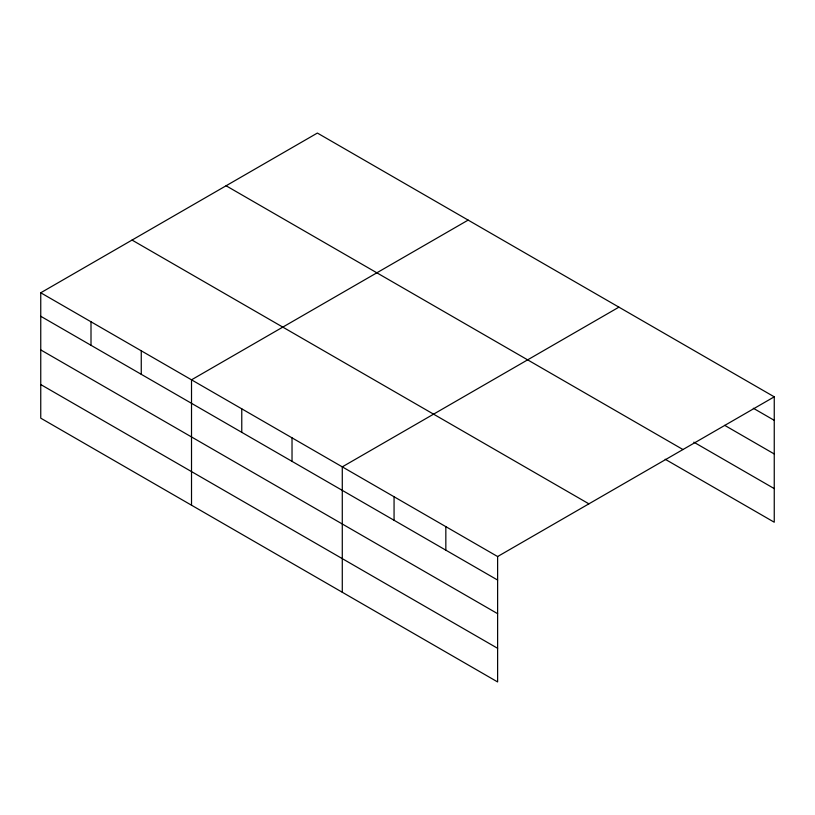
<?xml version="1.0" encoding="UTF-8"?>
<svg xmlns="http://www.w3.org/2000/svg" width="815" height="815" viewBox="0 0 815 815"><rect width="100%" height="100%" fill="white"/><g stroke="black" fill="none" stroke-linecap="round" stroke-linejoin="round"><path stroke-width="1.22" d="M40.75 292.779L497.619 556.543L497.619 681.941L40.75 418.166L40.75 292.779L317.381 133.059L774.25 396.834L774.25 522.221L665.183 459.253M468.146 220.101L191.515 379.821L191.515 505.219M618.921 307.153L342.28 466.863L342.28 592.261M497.619 556.543L774.25 396.834M753.315 408.254L774.25 420.336M724.678 425.338L774.25 453.965M693.83 442.168L774.25 488.603M226.091 185.769L682.96 449.534M132.04 240.068L588.909 503.843M40.75 316.281L497.619 580.056M40.75 349.91L497.619 613.675M40.75 384.548L497.619 648.312M445.836 526.653L445.836 550.156M394.063 496.753L394.063 520.265M292.025 437.849L292.025 461.361M241.77 408.835L241.77 432.337M141.26 350.807L141.26 374.309M91.005 321.793L91.005 345.295"/></g></svg>
